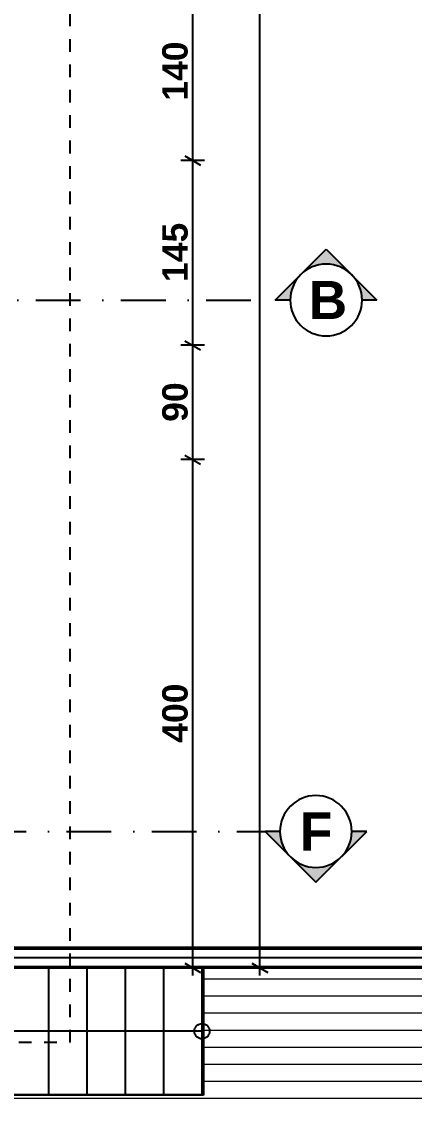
# Model space of a CAD drawing. Header units: millimetres. Extents: x -242231 to 419123, y -2399 to 525285.
# Drawn here: x -143328 to -140237, y 79053 to 87576 of the extents above; entities that cross this region are included whole.
import ezdxf

# ---------------------------------------------------------------- set-up
doc = ezdxf.new("R2010")
doc.units = ezdxf.units.MM
doc.linetypes.add('Dot & Dashed', pattern=[670.277762, 352.777767, -176.388884, 0, -141.111112])
doc.linetypes.add('Short dashed', pattern=[200, 100, -100])
doc.styles.add('GENERATED_STYLE_1', font='swissb.ttf')

msp = doc.modelspace()

# ---------------------------------------------------------------- hatches: boundary and pattern name
at = {"linetype": 'Continuous'}
for points in [[(-140648.648, 85384.918, 1), (-141214.334, 85384.918), (-141331.491, 85384.918), (-140931.491, 85784.918), (-140531.491, 85384.918)], [(-140729.289, 81200.547, -1), (-141294.974, 81200.547), (-141412.131, 81200.547), (-141012.131, 80800.547), (-140612.131, 81200.547)]]:
    msp.add_hatch(color=256, dxfattribs=at).paths.add_polyline_path(points, flags=0)
at = {"linetype": 'Continuous', "lineweight": 25}
h = msp.add_hatch(dxfattribs=at)
h.set_pattern_fill('50__', color=251, style=0, pattern_type=2)
h.set_pattern_definition([(0, (-154277.98, 76637.52), (0, 70), [])])
h.paths.add_polyline_path([(-143536.307, 80127.924), (-139748.204, 80128.312), (-139908.204, 80288.295), (-143536.323, 80287.924)], flags=0)

# ---------------------------------------------------------------- linework, layer by layer
at = {"linetype": 'Continuous'}
for p, q in [((-141452.965, 80127.94), (-141452.965, 96827.272)), ((-141981.515, 86482.753), (-141981.515, 87882.753)), ((-142044.015, 86518.837), (-141919.015, 86446.668)), ((-142044.015, 86518.837), (-141919.015, 86446.668)), ((-141887.765, 86482.753), (-142075.265, 86482.753)), ((-141887.765, 86482.753), (-142075.265, 86482.753)), ((-141981.515, 85028.631), (-141981.515, 86482.753)), ((-141331.491, 85384.918), (-140931.491, 85784.918)), ((-140931.491, 85784.918), (-140531.491, 85384.918)), ((-141214.334, 85384.918), (-141331.491, 85384.918)), ((-140531.491, 85384.918), (-140648.648, 85384.918)), ((-141887.765, 85028.631), (-142075.265, 85028.631)), ((-141887.765, 85028.631), (-142075.265, 85028.631)), ((-142044.015, 85064.715), (-141919.015, 84992.546)), ((-142044.015, 85064.715), (-141919.015, 84992.546)), ((-141981.515, 84128.631), (-141981.515, 85028.631)), ((-142044.015, 84164.715), (-141919.015, 84092.546)), ((-142044.015, 84164.715), (-141919.015, 84092.546)), ((-141887.765, 84128.631), (-142075.265, 84128.631)), ((-141887.765, 84128.631), (-142075.265, 84128.631)), ((-141981.515, 80127.94), (-141981.515, 84128.631)), ((-141294.974, 81200.547), (-141412.131, 81200.547)), ((-141412.131, 81200.547), (-141012.131, 80800.547)), ((-141012.131, 80800.547), (-140612.131, 81200.547)), ((-140612.131, 81200.547), (-140729.289, 81200.547)), ((-139908.204, 80288.295), (-143536.323, 80287.924)), ((-140811.553, 80127.94), (-160972.838, 80127.94)), ((-141908.402, 80127.95), (-144018.202, 80127.95)), ((-143536.307, 80127.924), (-139748.204, 80128.312)), ((-143114.002, 79127.95), (-143114.002, 80127.95)), ((-142812.602, 79127.95), (-142812.602, 80127.95)), ((-142511.202, 79127.95), (-142511.202, 80127.95)), ((-142209.802, 79127.95), (-142209.802, 80127.95)), ((-141887.765, 80127.94), (-142075.265, 80127.94)), ((-142044.015, 80164.024), (-141919.015, 80091.856)), ((-141981.515, 80066.815), (-141981.515, 80127.94)), ((-141908.402, 79127.95), (-141908.402, 80127.95)), ((-141908.402, 79127.95), (-141908.402, 80127.95)), ((-134177.476, 80127.94), (-141897.872, 80127.94)), ((-141897.872, 80127.94), (-141897.872, 79126.009)), ((-141359.215, 80127.94), (-141546.715, 80127.94)), ((-141515.465, 80164.024), (-141390.465, 80091.856)), ((-141452.965, 80066.815), (-141452.965, 80127.94)), ((-141908.402, 79627.95), (-143716.802, 79627.95)), ((-141908.402, 79127.95), (-144018.202, 79127.95)), ((-141897.872, 79126.009), (-143547.142, 79126.009))]:
    msp.add_line(p, q, dxfattribs=at)
at = {"linetype": 'Dot & Dashed'}
for p, q in [((-159306.333, 85384.918), (-141331.491, 85384.918)), ((-170460.383, 81200.547), (-141412.131, 81200.547))]:
    msp.add_line(p, q, dxfattribs=at)
at = {"color": 9, "linetype": 'Continuous', "lineweight": 18}
for p, q in [((-141897.872, 80039.973), (-134177.476, 80039.973)), ((-141897.872, 79905.973), (-134177.476, 79905.973)), ((-141897.872, 79771.973), (-134177.476, 79771.973)), ((-141897.872, 79637.973), (-134177.476, 79637.973)), ((-141897.872, 79503.973), (-134177.476, 79503.973)), ((-141897.872, 79369.973), (-134177.476, 79369.973)), ((-141897.872, 79235.973), (-134177.476, 79235.973)), ((-143547.142, 79101.973), (-134177.476, 79101.973))]:
    msp.add_line(p, q, dxfattribs=at)
at = {"linetype": 'Short dashed', "flags": 128}
msp.add_lwpolyline([(-142946.514, 97246.964), (-147496.403, 97246.964), (-147496.403, 79543.241), (-142946.514, 79543.241)], close=True, dxfattribs=at)
at = {"linetype": 'Continuous', "flags": 128}
msp.add_lwpolyline([(-143547.142, 73533.621), (-143547.142, 79127.497), (-144018.202, 79127.497), (-144018.202, 80127.95), (-151190.321, 80127.95), (-153253.802, 80127.95), (-159319.624, 86195.76), (-159319.624, 95391.217), (-149046.167, 95391.217), (-149046.167, 94546.818), (-143716.802, 94546.818), (-143716.802, 80127.95), (-143547.142, 80127.95), (-143547.141, 80286.71), (-139909.462, 80286.705)], dxfattribs=at)
msp.add_lwpolyline([(-127656.42, 80127.94), (-137965.081, 80127.94), (-137965.081, 81246.689), (-139766.249, 81246.689), (-139766.249, 80127.94), (-144151.335, 80127.94), (-144151.335, 79127.497), (-143547.142, 79127.497), (-143547.142, 74579.019), (-127656.42, 74579.019)], close=True, dxfattribs=at)
at = {"linetype": 'Continuous'}
msp.add_circle((-141908.402, 79627.95), 60, dxfattribs=at)
for centre, start, end in [((-140931.491, 85384.918), 0, 180), ((-140931.491, 85384.918), 180, 0), ((-141012.131, 81200.547), 0, 180), ((-141012.131, 81200.547), 180, 0)]:
    msp.add_arc(centre, 282.843, start, end, dxfattribs=at)
for p in [(-141214.334, 85384.918), (-141294.974, 81200.547)]:
    msp.add_point(p, dxfattribs=at)

# ---------------------------------------------------------------- texts
at = {"char_height": 200, "attachment_point": 1, "rotation": 90, "style": 'GENERATED_STYLE_1'}
for s, insert in [('{140}', (-142221.515, 86953.935)), ('{145}', (-142221.515, 85526.875)), ('{90}', (-142221.515, 84426.086)), ('{400}', (-142221.515, 81899.468))]:
    msp.add_mtext(s, dxfattribs=dict(at, insert=insert))
at = {"linetype": 'Continuous', "char_height": 300, "attachment_point": 7, "style": 'GENERATED_STYLE_1'}
for s, insert in [('{B}', (-141068.702, 85234.921)), ('{F}', (-141137.79, 81050.55))]:
    msp.add_mtext(s, dxfattribs=dict(at, insert=insert))

doc.saveas('drawing.dxf')
